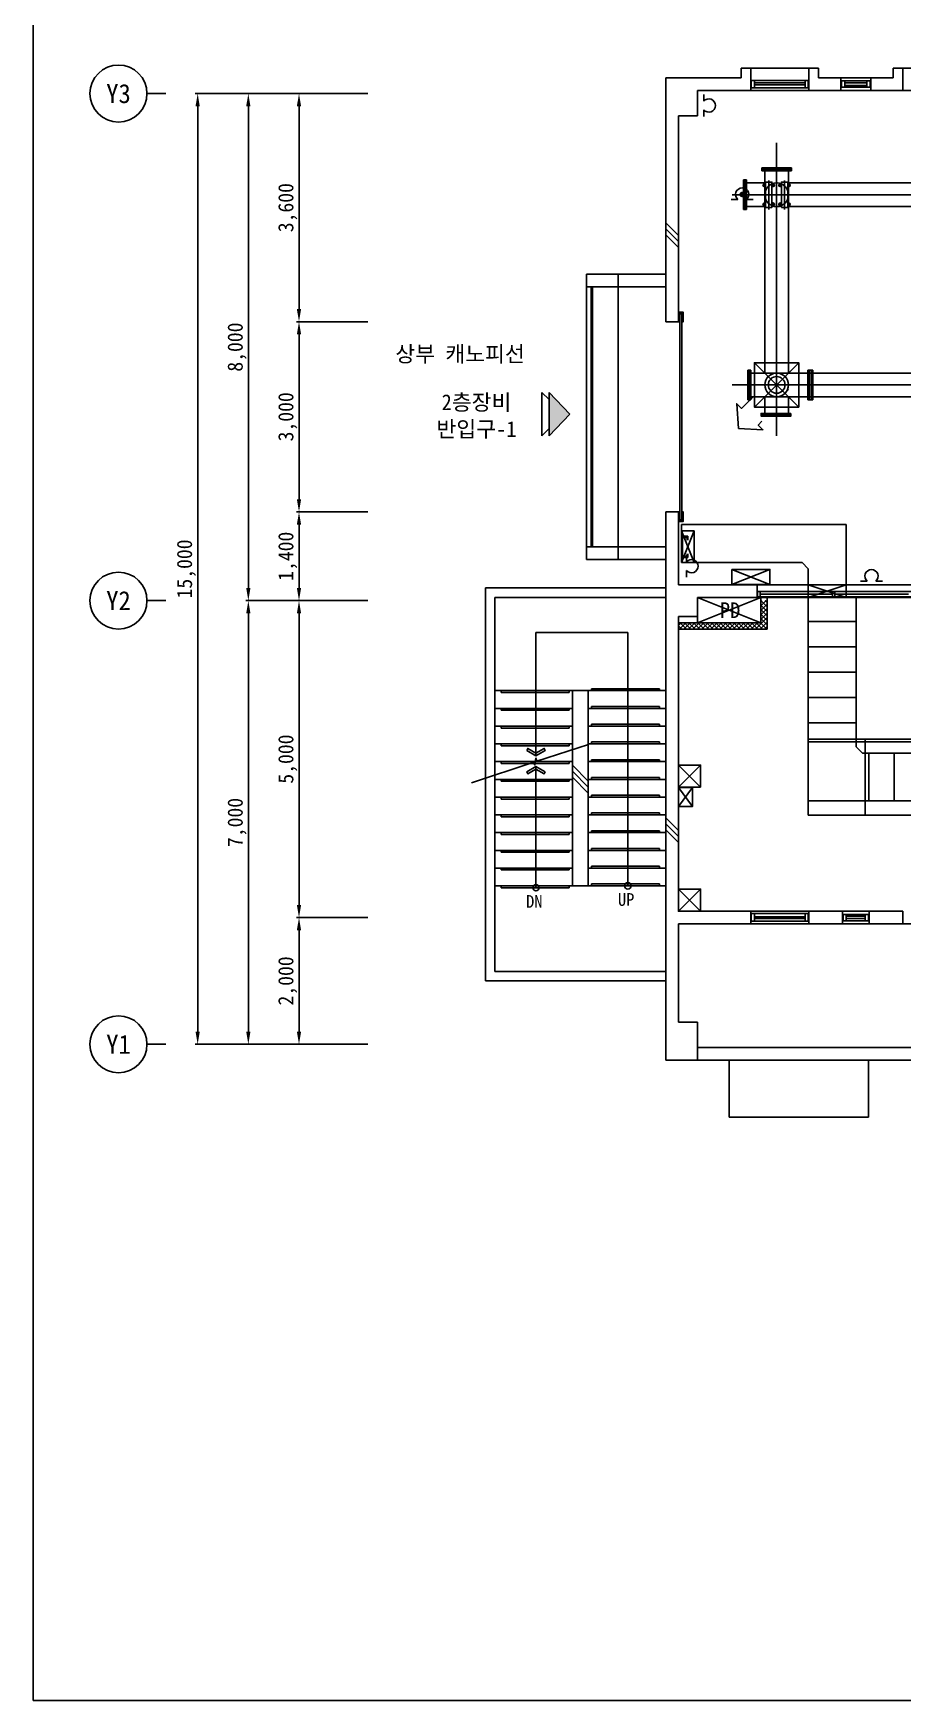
# Model space of a CAD drawing. Header units: millimetres. Extents: x -65013 to -1333, y -375790 to -325797.
# Drawn here: x -65013 to -51286, y -375790 to -349485 of the extents above; entities that cross this region are included whole.
import ezdxf
from ezdxf.enums import TextEntityAlignment as Align

# ---------------------------------------------------------------- set-up
doc = ezdxf.new("R2010")
doc.units = ezdxf.units.MM
for name, color, linetype in [('TN-DIMS', 1, 'Continuous'), ('TN-LEAL', 1, 'Continuous'), ('TN-LEAT', 3, 'Continuous'), ('TZ-BASE', 253, 'Continuous')]:
    doc.layers.add(name, color=color, linetype=linetype)
doc.layers.add('TX-PAPR', color=2, linetype='Continuous', plot=False)
doc.styles.get("Standard").update_dxf_attribs({"font": 'GulimChe.ttf'})
doc.dimstyles.new('D80', dxfattribs={"dimscale": 80, "dimtxt": 3, "dimasz": 2.5, "dimexe": 0.5, "dimexo": 0.5, "dimgap": 0.5, "dimtad": 1, "dimdec": 0, "dimzin": 1, "dimdsep": 46, "dimlunit": 6, "dimtxsty": 'Standard', "dimcen": 1, "dimclrd": 1, "dimclre": 1, "dimclrt": 3, "dimadec": 0, "dimazin": 0, "dimtfac": 1, "dimtdec": 0, "dimtix": 1, "dimtmove": 2, "dimatfit": 3, "dimfxl": 0, "dimtvp": 2, "dimlwd": -1, "dimlwe": -1, "dimarcsym": 0})

# ---------------------------------------------------------------- blocks, each defined once
blk = doc.blocks.new('*D1561')
at = {"layer": 'DEFPOINTS', "color": 0}
for p in [(-61618, -358435), (-59693, -358435), (-59693, -365435)]:
    blk.add_point(p, dxfattribs=at)
at = {"layer": 'TN-DIMS', "color": 1}
for p, q in [((-59733, -358435), (-61658, -358435)), ((-61618, -365235), (-61618, -358635)), ((-59733, -365435), (-61658, -365435))]:
    blk.add_line(p, q, dxfattribs=at)
for points in [[(-61652, -358635), (-61585, -358635), (-61618, -358435)], [(-61652, -365235), (-61585, -365235), (-61618, -365435)]]:
    blk.add_solid(points, dxfattribs=at)
at = {"layer": 'TN-DIMS', "color": 3, "insert": (-61796, -361935), "char_height": 240, "attachment_point": 5, "rotation": 90}
blk.add_mtext('7,000', dxfattribs=at)
blk = doc.blocks.new('*D1562')
at = {"layer": 'DEFPOINTS', "color": 0}
for p in [(-59693, -350435), (-61618, -358435), (-59693, -358435)]:
    blk.add_point(p, dxfattribs=at)
at = {"layer": 'TN-DIMS', "color": 1}
for p, q in [((-59733, -350435), (-61658, -350435)), ((-61618, -350635), (-61618, -358235)), ((-59733, -358435), (-61658, -358435))]:
    blk.add_line(p, q, dxfattribs=at)
for points in [[(-61652, -350635), (-61585, -350635), (-61618, -350435)], [(-61652, -358235), (-61585, -358235), (-61618, -358435)]]:
    blk.add_solid(points, dxfattribs=at)
at = {"layer": 'TN-DIMS', "color": 3, "insert": (-61796, -354435), "char_height": 240, "attachment_point": 5, "rotation": 90}
blk.add_mtext('8,000', dxfattribs=at)
blk = doc.blocks.new('*D1563')
at = {"layer": 'DEFPOINTS', "color": 0}
for p in [(-59693, -350435), (-62418, -365435), (-59693, -365435)]:
    blk.add_point(p, dxfattribs=at)
at = {"layer": 'TN-DIMS', "color": 1}
for p, q in [((-59733, -350435), (-62458, -350435)), ((-62418, -350635), (-62418, -365235)), ((-59733, -365435), (-62458, -365435))]:
    blk.add_line(p, q, dxfattribs=at)
for points in [[(-62452, -350635), (-62385, -350635), (-62418, -350435)], [(-62452, -365235), (-62385, -365235), (-62418, -365435)]]:
    blk.add_solid(points, dxfattribs=at)
at = {"layer": 'TN-DIMS', "color": 3, "insert": (-62596, -357935), "char_height": 240, "attachment_point": 5, "rotation": 90}
blk.add_mtext('15,000', dxfattribs=at)
blk = doc.blocks.new('*D1558')
at = {"layer": 'DEFPOINTS', "color": 0}
for p in [(-59693, -357035), (-60818, -358435), (-59693, -358435)]:
    blk.add_point(p, dxfattribs=at)
at = {"layer": 'TN-DIMS', "color": 1}
for p, q in [((-59733, -357035), (-60858, -357035)), ((-60818, -357235), (-60818, -358235)), ((-59733, -358435), (-60858, -358435))]:
    blk.add_line(p, q, dxfattribs=at)
for points in [[(-60852, -357235), (-60785, -357235), (-60818, -357035)], [(-60852, -358235), (-60785, -358235), (-60818, -358435)]]:
    blk.add_solid(points, dxfattribs=at)
at = {"layer": 'TN-DIMS', "color": 3, "insert": (-60996, -357735), "char_height": 240, "attachment_point": 5, "rotation": 90}
blk.add_mtext('1,400', dxfattribs=at)
blk = doc.blocks.new('*D1559')
at = {"layer": 'DEFPOINTS', "color": 0}
for p in [(-60818, -354035), (-59693, -354035), (-59693, -357035)]:
    blk.add_point(p, dxfattribs=at)
at = {"layer": 'TN-DIMS', "color": 1}
for p, q in [((-59733, -354035), (-60858, -354035)), ((-60818, -356835), (-60818, -354235)), ((-59733, -357035), (-60858, -357035))]:
    blk.add_line(p, q, dxfattribs=at)
for points in [[(-60852, -354235), (-60785, -354235), (-60818, -354035)], [(-60852, -356835), (-60785, -356835), (-60818, -357035)]]:
    blk.add_solid(points, dxfattribs=at)
at = {"layer": 'TN-DIMS', "color": 3, "insert": (-60996, -355535), "char_height": 240, "attachment_point": 5, "rotation": 90}
blk.add_mtext('3,000', dxfattribs=at)
blk = doc.blocks.new('*D1560')
at = {"layer": 'DEFPOINTS', "color": 0}
for p in [(-60818, -350435), (-59693, -350435), (-59693, -354035)]:
    blk.add_point(p, dxfattribs=at)
at = {"layer": 'TN-DIMS', "color": 1}
for p, q in [((-59733, -350435), (-60858, -350435)), ((-60818, -353835), (-60818, -350635)), ((-59733, -354035), (-60858, -354035))]:
    blk.add_line(p, q, dxfattribs=at)
for points in [[(-60852, -350635), (-60785, -350635), (-60818, -350435)], [(-60852, -353835), (-60785, -353835), (-60818, -354035)]]:
    blk.add_solid(points, dxfattribs=at)
at = {"layer": 'TN-DIMS', "color": 3, "insert": (-60996, -352235), "char_height": 240, "attachment_point": 5, "rotation": 90}
blk.add_mtext('3,600', dxfattribs=at)
blk = doc.blocks.new('*D1574')
at = {"layer": 'DEFPOINTS', "color": 0}
for p in [(-59693, -363435), (-60818, -365435), (-59693, -365435)]:
    blk.add_point(p, dxfattribs=at)
at = {"layer": 'TN-DIMS', "color": 1}
for p, q in [((-59733, -363435), (-60858, -363435)), ((-60818, -363635), (-60818, -365235)), ((-59733, -365435), (-60858, -365435))]:
    blk.add_line(p, q, dxfattribs=at)
for points in [[(-60852, -363635), (-60785, -363635), (-60818, -363435)], [(-60852, -365235), (-60785, -365235), (-60818, -365435)]]:
    blk.add_solid(points, dxfattribs=at)
at = {"layer": 'TN-DIMS', "color": 3, "insert": (-60996, -364435), "char_height": 240, "attachment_point": 5, "rotation": 90}
blk.add_mtext('2,000', dxfattribs=at)
blk = doc.blocks.new('*D1575')
at = {"layer": 'DEFPOINTS', "color": 0}
for p in [(-60818, -358435), (-59693, -358435), (-59693, -363435)]:
    blk.add_point(p, dxfattribs=at)
at = {"layer": 'TN-DIMS', "color": 1}
for p, q in [((-59733, -358435), (-60858, -358435)), ((-60818, -363235), (-60818, -358635)), ((-59733, -363435), (-60858, -363435))]:
    blk.add_line(p, q, dxfattribs=at)
for points in [[(-60852, -358635), (-60785, -358635), (-60818, -358435)], [(-60852, -363235), (-60785, -363235), (-60818, -363435)]]:
    blk.add_solid(points, dxfattribs=at)
at = {"layer": 'TN-DIMS', "color": 3, "insert": (-60996, -360935), "char_height": 240, "attachment_point": 5, "rotation": 90}
blk.add_mtext('5,000', dxfattribs=at)

msp = doc.modelspace()

# ---------------------------------------------------------------- hatches: boundary and pattern name
at = {"layer": 'TZ-BASE'}
msp.add_hatch(color=256, dxfattribs=at).paths.add_polyline_path([(-56868.4, -355833.3), (-56868.4, -355148.9), (-56544.2, -355491.1)])
h = msp.add_hatch(dxfattribs=at)
h.set_pattern_fill('ANSI37', color=256, scale=50, angle=90, style=0)
h.set_pattern_definition([(135, (-70135.914, -384321.745), (-35.35534, -35.35534), []), (225, (-70135.914, -384321.745), (35.35534, -35.35534), [])])
h.paths.add_polyline_path([(-53426, -358434.8), (-53526, -358434.8), (-53526, -358784.8), (-54776, -358784.8), (-54776, -358884.8), (-53426, -358884.8)])
h.paths.add_polyline_path([(-54776, -358784.8), (-54826, -358784.8), (-54826, -358884.8), (-54776, -358884.8)])

# ---------------------------------------------------------------- linework, layer by layer
at = {"layer": 'TN-LEAL'}
for p, q in [((-62918.4, -350434.8), (-63218.4, -350434.8)), ((-62918.4, -358434.8), (-63218.4, -358434.8)), ((-62918.4, -365434.8), (-63218.4, -365434.8))]:
    msp.add_line(p, q, dxfattribs=at)
for centre in [(-63668.4, -350434.8), (-63668.4, -358434.8), (-63668.4, -365434.8)]:
    msp.add_circle(centre, 450, dxfattribs=at)
at = {"layer": 'TX-PAPR'}
msp.add_lwpolyline([(-65013.4, -375790.1), (-1333.4, -375790.1), (-1333.4, -334510.1), (-65013.4, -334510.1)], close=True, dxfattribs=at)
at = {"layer": 'TZ-BASE'}
for p, q in [((-53686, -350034.8), (-53836, -350034.8)), ((-53836, -350034.8), (-53836, -350184.8)), ((-53686, -350034.8), (-52766, -350034.8)), ((-53686, -350034.8), (-53686, -350384.8)), ((-52766, -350034.8), (-52766, -350384.8)), ((-52766, -350034.8), (-52616, -350034.8)), ((-52616, -350034.8), (-52616, -350184.8)), ((-51286, -350034.8), (-51436, -350034.8)), ((-51436, -350034.8), (-51436, -350184.8)), ((-51286, -350034.8), (-50366, -350034.8)), ((-51286, -350034.8), (-51286, -350384.8)), ((-55026, -350184.8), (-55026, -354034.8)), ((-53836, -350184.8), (-55026, -350184.8)), ((-54526, -350384.8), (-54526, -350784.8)), ((-53686, -350384.8), (-54526, -350384.8)), ((-53686, -350384.8), (-52766, -350384.8)), ((-53676, -350226.4), (-52776, -350226.4)), ((-53676, -350226.4), (-53676, -350346.4)), ((-53676, -350346.4), (-52776, -350346.4)), ((-53626, -350226.4), (-53626, -350346.4)), ((-53626, -350268), (-52826, -350268)), ((-53626, -350298), (-52826, -350298)), ((-52826, -350226.4), (-52826, -350346.4)), ((-52776, -350226.4), (-52776, -350346.4)), ((-52766, -350384.8), (-52261, -350384.8)), ((-52261, -350184.8), (-52616, -350184.8)), ((-52261, -350184.8), (-51791, -350184.8)), ((-52261, -350184.8), (-52261, -350384.8)), ((-52261, -350384.8), (-51791, -350384.8)), ((-52251, -350234.8), (-51851, -350234.8)), ((-52251, -350334.8), (-51851, -350334.8)), ((-52201, -350268.2), (-51851, -350268.2)), ((-52201, -350306.5), (-51851, -350306.5)), ((-51436, -350184.8), (-51791, -350184.8)), ((-51791, -350184.8), (-51791, -350384.8)), ((-51791, -350384.8), (-51286, -350384.8)), ((-51286, -350384.8), (-50366, -350384.8)), ((-54427.9, -350448.9), (-54427.9, -350555.4)), ((-54526, -350784.8), (-54826, -350784.8)), ((-54826, -350784.8), (-54826, -354034.8)), ((-54427.9, -350692.4), (-54427.9, -350798.9)), ((-53276, -355834), (-53276, -351211.8)), ((-53511, -351631.3), (-53511, -351609.3)), ((-53511, -351609.3), (-53276, -351609.3)), ((-53511, -351634.3), (-53511, -351656.3)), ((-53511, -351656.3), (-53276, -351656.3)), ((-53511, -351656.3), (-53276, -351656.3)), ((-53479, -351634.3), (-53510, -351634.3)), ((-53276, -351634.3), (-53510, -351634.3)), ((-53506, -351656.3), (-53276, -351656.3)), ((-53462, -351656.3), (-53462, -354845.6)), ((-53041, -351609.3), (-53276, -351609.3)), ((-53276, -351634.3), (-53042, -351634.3)), ((-53041, -351656.3), (-53276, -351656.3)), ((-53276, -351656.3), (-53046, -351656.3)), ((-53090, -351656.3), (-53046, -351656.3)), ((-53090, -354845.6), (-53090, -351656.3)), ((-53073.1, -351634.3), (-53042, -351634.3)), ((-53041, -351634.3), (-53041, -351609.3)), ((-53041, -351634.3), (-53041, -351656.3)), ((-53800.2, -351796.6), (-53800.2, -352031.6)), ((-53775.2, -351796.6), (-53800.2, -351796.6)), ((-53775.2, -351796.6), (-53753.2, -351796.6)), ((-53775.2, -352031.6), (-53775.2, -351797.6)), ((-53775.2, -351828.7), (-53775.2, -351797.6)), ((-53753.2, -351796.6), (-53753.2, -352031.6)), ((-53753.2, -352031.6), (-53753.2, -351801.6)), ((-53753.2, -351845.6), (-53753.2, -351801.6)), ((-53462, -351845.6), (-53753.2, -351845.6)), ((-53446.1, -351881.6), (-53496.8, -351881.6)), ((-53471.5, -351906.9), (-53471.5, -351856.3)), ((-53401, -351807.7), (-53401, -352265.1)), ((-53305.3, -351881.6), (-53355.9, -351881.6)), ((-53330.6, -351906.9), (-53330.6, -351856.3)), ((-53260.5, -351845.6), (-53291.6, -351845.6)), ((-53196.1, -351881.6), (-53246.8, -351881.6)), ((-53221.5, -351906.9), (-53221.5, -351856.3)), ((-53151, -351807.7), (-53151, -352265.1)), ((-53055.3, -351881.6), (-53105.9, -351881.6)), ((-41800.2, -351845.6), (-53090, -351845.6)), ((-53080.6, -351906.9), (-53080.6, -351856.3)), ((-53889.1, -352106.7), (-53995.6, -352106.7)), ((-53976.1, -352031.6), (-16643.2, -352031.6)), ((-53800.2, -352266.6), (-53800.2, -352031.6)), ((-53775.2, -352031.6), (-53775.2, -352265.6)), ((-53753.2, -352266.6), (-53753.2, -352031.6)), ((-53753.2, -352266.6), (-53753.2, -352031.6)), ((-53753.2, -352261.6), (-53753.2, -352031.6)), ((-53462, -352217.6), (-53753.2, -352217.6)), ((-53645.6, -352106.7), (-53752.1, -352106.7)), ((-53446.1, -352181.6), (-53496.8, -352181.6)), ((-53471.5, -352206.9), (-53471.5, -352156.3)), ((-53305.3, -352181.6), (-53355.9, -352181.6)), ((-53330.6, -352206.9), (-53330.6, -352156.3)), ((-53196.1, -352181.6), (-53246.8, -352181.6)), ((-53221.5, -352206.9), (-53221.5, -352156.3)), ((-53055.3, -352181.6), (-53105.9, -352181.6)), ((-41800.2, -352217.6), (-53090, -352217.6)), ((-53080.6, -352206.9), (-53080.6, -352156.3)), ((-55026, -352476.1), (-54826, -352676.1)), ((-53778.2, -352266.6), (-53800.2, -352266.6)), ((-53775.2, -352234.6), (-53775.2, -352265.6)), ((-53775.2, -352266.6), (-53753.2, -352266.6)), ((-55026, -352570.4), (-54826, -352770.4)), ((-55026, -352664.7), (-54826, -352864.7)), ((-56276, -353284.8), (-56276, -357784.8)), ((-55026, -353284.8), (-56276, -353284.8)), ((-55026, -353484.8), (-56276, -353484.8)), ((-56206.1, -357584.8), (-56206.1, -353484.8)), ((-56186.1, -357584.8), (-56186.1, -353484.8)), ((-55776, -353284.8), (-55776, -357784.8)), ((-55026, -353284.8), (-55776, -353284.8)), ((-55026, -354034.8), (-54826, -354034.8)), ((-53730.8, -354796.6), (-53730.8, -355031.6)), ((-53705.8, -354796.6), (-53730.8, -354796.6)), ((-53705.8, -354796.6), (-53683.8, -354796.6)), ((-53705.8, -355031.6), (-53705.8, -354797.6)), ((-53705.8, -354828.7), (-53705.8, -354797.6)), ((-53683.8, -354796.6), (-53683.8, -355031.6)), ((-53683.8, -355031.6), (-53683.8, -354801.6)), ((-53683.8, -354845.6), (-53683.8, -354801.6)), ((-50585.1, -354845.6), (-53683.8, -354845.6)), ((-52926, -354681.6), (-53626, -355381.6)), ((-52926, -355381.6), (-53626, -354681.6)), ((-52926, -354681.6), (-53626, -355381.6)), ((-52926, -355381.6), (-53626, -354681.6)), ((-52759.4, -354796.6), (-52781.4, -354796.6)), ((-52781.4, -354796.6), (-52781.4, -355042.1)), ((-52781.4, -355042.1), (-52781.4, -354801.6)), ((-52759.4, -354806.6), (-52759.4, -354797.6)), ((-52759.4, -355042.1), (-52759.4, -354797.6)), ((-52725.4, -354796.6), (-52758.4, -354796.6)), ((-52758.4, -354796.6), (-52725.4, -354796.6)), ((-52724.4, -354796.6), (-52702.4, -354796.6)), ((-52724.4, -354839.1), (-52724.4, -354797.6)), ((-52724.4, -354797.6), (-52724.4, -354806.6)), ((-52724.4, -354797.6), (-52724.4, -354806.6)), ((-52724.4, -355042.1), (-52724.4, -354797.6)), ((-52702.4, -354796.6), (-52702.4, -355042.1)), ((-52702.4, -354801.6), (-52702.4, -355042.1)), ((-52702.4, -354845.6), (-52702.4, -355217.6)), ((-53976.1, -355031.6), (-10662.6, -355031.6)), ((-53730.8, -355266.6), (-53730.8, -355031.6)), ((-53705.8, -355031.6), (-53705.8, -355265.6)), ((-53683.8, -355266.6), (-53683.8, -355031.6)), ((-53683.8, -355266.6), (-53683.8, -355031.6)), ((-53683.8, -355261.6), (-53683.8, -355031.6)), ((-53540.9, -355031.6), (-53001.1, -355031.6)), ((-52781.4, -355256), (-52781.4, -355031.6)), ((-52781.4, -355266.6), (-52781.4, -355042.1)), ((-52759.4, -355031.6), (-52759.4, -355255)), ((-52759.4, -355042.1), (-52759.4, -355265.6)), ((-52724.4, -355042.1), (-52724.4, -355265.6)), ((-52702.4, -355266.6), (-52702.4, -355042.1)), ((-52702.4, -355266.6), (-52702.4, -355042.1)), ((-56983.5, -355148.9), (-56983.5, -355833.3)), ((-56983.5, -355148.9), (-56868.4, -355260.4)), ((-56868.4, -355148.9), (-56868.4, -355833.3)), ((-56868.4, -355148.9), (-56544.2, -355491.1)), ((-53708.8, -355266.6), (-53730.8, -355266.6)), ((-53705.8, -355234.6), (-53705.8, -355265.6)), ((-53705.8, -355266.6), (-53683.8, -355266.6)), ((-50585.1, -355217.6), (-53683.8, -355217.6)), ((-53462, -355217.6), (-53462, -355480.4)), ((-53090, -355480.4), (-53090, -355217.6)), ((-52759.4, -355266.6), (-52781.4, -355266.6)), ((-52759.4, -355234.5), (-52759.4, -355255)), ((-52759.4, -355246), (-52759.4, -355255)), ((-52759.4, -355255), (-52759.4, -355246)), ((-52759.4, -355256.6), (-52759.4, -355265.6)), ((-52725.4, -355266.6), (-52758.4, -355266.6)), ((-52758.4, -355266.6), (-52725.4, -355266.6)), ((-52724.4, -355245), (-52724.4, -355265.6)), ((-52724.4, -355265.6), (-52724.4, -355256.6)), ((-52724.4, -355265.6), (-52724.4, -355256.6)), ((-52724.4, -355266.6), (-52702.4, -355266.6)), ((-52702.4, -355227.1), (-52702.4, -355261.6)), ((-56868.4, -355833.3), (-56544.2, -355491.1)), ((-53051.6, -355502.4), (-53521.6, -355502.4)), ((-56983.5, -355833.3), (-56868.4, -355721.8)), ((-55026, -357034.8), (-54826, -357034.8)), ((-55026, -365684.8), (-55026, -357034.8)), ((-54826, -357034.8), (-54826, -358184.8)), ((-54776, -357234.7), (-52176, -357234.7)), ((-54776, -357834.7), (-54776, -357234.7)), ((-54776, -357334.7), (-54776, -357834.7)), ((-54576, -357834.7), (-54776, -357334.7)), ((-54776, -357834.7), (-54576, -357334.7)), ((-54576, -357834.7), (-54776, -357334.7)), ((-54576, -357334.7), (-54776, -357334.7)), ((-54676, -357419.3), (-54776, -357419.3)), ((-54676, -357419.3), (-54776, -357419.3)), ((-54682.3, -357425.6), (-54776, -357425.6)), ((-54682.3, -357425.6), (-54776, -357425.6)), ((-54688.5, -357431.8), (-54776, -357431.8)), ((-54688.5, -357431.8), (-54776, -357431.8)), ((-54688.5, -357438.1), (-54776, -357438.1)), ((-54688.5, -357438.1), (-54776, -357438.1)), ((-54769.8, -357419.3), (-54769.8, -357756.8)), ((-54769.8, -357419.3), (-54769.8, -357756.8)), ((-54763.5, -357419.3), (-54763.5, -357756.8)), ((-54763.5, -357419.3), (-54763.5, -357756.8)), ((-54688.5, -357431.8), (-54688.5, -357481.8)), ((-54688.5, -357431.8), (-54688.5, -357481.8)), ((-54682.3, -357425.6), (-54682.3, -357481.8)), ((-54682.3, -357425.6), (-54682.3, -357481.8)), ((-54676, -357419.3), (-54676, -357481.8)), ((-54676, -357419.3), (-54676, -357481.8)), ((-54576, -357334.7), (-54576, -357834.7)), ((-52176, -357234.7), (-52176, -358384.8)), ((-55026, -357584.8), (-56276, -357584.8)), ((-54688.5, -357738.1), (-54776, -357738.1)), ((-54688.5, -357738.1), (-54776, -357738.1)), ((-54688.5, -357744.3), (-54776, -357744.3)), ((-54688.5, -357744.3), (-54776, -357744.3)), ((-54682.3, -357750.6), (-54776, -357750.6)), ((-54682.3, -357750.6), (-54776, -357750.6)), ((-54700.3, -357715.7), (-54700.3, -357822.2)), ((-54688.5, -357694.3), (-54688.5, -357744.3)), ((-54688.5, -357694.3), (-54688.5, -357744.3)), ((-54682.3, -357694.3), (-54682.3, -357750.6)), ((-54682.3, -357694.3), (-54682.3, -357750.6)), ((-54676, -357694.3), (-54676, -357756.8)), ((-54676, -357694.3), (-54676, -357756.8)), ((-55026, -357784.8), (-56276, -357784.8)), ((-55026, -357784.8), (-55776, -357784.8)), ((-54676, -357756.8), (-54776, -357756.8)), ((-54676, -357756.8), (-54776, -357756.8)), ((-54776, -357834.7), (-54576, -357834.7)), ((-54776, -357834.7), (-52875.3, -357834.7)), ((-54700.3, -357959.2), (-54700.3, -358065.7)), ((-53981.8, -358182.7), (-53381.8, -357942.7)), ((-53981.8, -357942.7), (-53381.8, -358182.7)), ((-52776, -357934.7), (-52875.3, -357834.7)), ((-52776, -357934.7), (-52776, -358384.8)), ((-55026, -358234.8), (-57876, -358234.8)), ((-57876, -364434.8), (-57876, -358234.8)), ((-53586, -358184.8), (-54826, -358184.8)), ((-53586, -358184.8), (-53586, -358384.8)), ((-49966, -358184.8), (-53586, -358184.8)), ((-52776, -358384.8), (-52176, -358184.8)), ((-52776, -358184.8), (-52176, -358384.8)), ((-51846.9, -358128.3), (-51953.4, -358128.3)), ((-51603.4, -358128.3), (-51709.9, -358128.3)), ((-57726, -358384.8), (-57726, -364284.8)), ((-55026, -358384.8), (-57726, -358384.8)), ((-54526, -358384.8), (-54526, -358684.8)), ((-53586, -358384.8), (-54526, -358384.8)), ((-54526, -358384.8), (-53526, -358784.8)), ((-53526, -358384.8), (-54526, -358784.8)), ((-53586, -358342.6), (-53586, -358333.6)), ((-49966, -358384.8), (-53586, -358384.8)), ((-50016, -358292.5), (-53536, -358292.5)), ((-52396, -358332.5), (-53536, -358332.5)), ((-50016, -358372.5), (-53536, -358372.5)), ((-53526, -358384.8), (-53526, -358784.8)), ((-53426, -358384.8), (-53426, -358884.8)), ((-52776, -358384.8), (-52776, -361593.8)), ((-51196, -358332.5), (-52356, -358332.5)), ((-52022.1, -358384.8), (-52022.1, -360743.8)), ((-54526, -358684.8), (-54826, -358684.8)), ((-54826, -363334.8), (-54826, -358684.8)), ((-54826, -358784.8), (-53526, -358784.8)), ((-54526, -358684.8), (-54526, -358784.8)), ((-52022.1, -358765.2), (-52772.1, -358765.2)), ((-57076, -358940), (-55626, -358940)), ((-57076, -358940), (-57076, -360882.1)), ((-55626, -362934.8), (-55626, -358940)), ((-54826, -358884.8), (-53426, -358884.8)), ((-52022.1, -359165.2), (-52772.1, -359165.2)), ((-52022.1, -359565.2), (-52772.1, -359565.2)), ((-57726, -359854.8), (-56501, -359854.8)), ((-57626, -359854.8), (-57626, -359884.8)), ((-56551, -359854.8), (-56551, -359884.8)), ((-56501, -362934.8), (-56501, -359854.8)), ((-56501, -359854.8), (-56251, -359854.8)), ((-56251, -359854.8), (-55026, -359854.8)), ((-56251, -359854.8), (-56251, -362934.8)), ((-56201, -359854.8), (-56201, -359824.8)), ((-56201, -359824.8), (-55126, -359824.8)), ((-55126, -359854.8), (-55126, -359824.8)), ((-56551, -359884.8), (-57626, -359884.8)), ((-56201, -360134.8), (-56201, -360104.8)), ((-56201, -360104.8), (-55126, -360104.8)), ((-55126, -360134.8), (-55126, -360104.8)), ((-52022.1, -359965.2), (-52772.1, -359965.2)), ((-57726, -360134.8), (-56501, -360134.8)), ((-57626, -360134.8), (-57626, -360164.8)), ((-56551, -360164.8), (-57626, -360164.8)), ((-56551, -360134.8), (-56551, -360164.8)), ((-56251, -360134.8), (-55026, -360134.8)), ((-52022.1, -360365.2), (-52772.1, -360365.2)), ((-57726, -360414.8), (-56501, -360414.8)), ((-57626, -360414.8), (-57626, -360444.8)), ((-56551, -360444.8), (-57626, -360444.8)), ((-56551, -360414.8), (-56551, -360444.8)), ((-56251, -360414.8), (-55026, -360414.8)), ((-56201, -360414.8), (-56201, -360384.8)), ((-56201, -360384.8), (-55126, -360384.8)), ((-55126, -360414.8), (-55126, -360384.8)), ((-52776, -360620.4), (-50476, -360620.4)), ((-52776, -361820.4), (-52776, -360620.4)), ((-51876, -361820.4), (-51876, -360620.4)), ((-57726, -360694.8), (-56501, -360694.8)), ((-57626, -360694.8), (-57626, -360724.8)), ((-56551, -360724.8), (-57626, -360724.8)), ((-56551, -360694.8), (-56551, -360724.8)), ((-56251, -360694.8), (-55026, -360694.8)), ((-56201, -360694.8), (-56201, -360664.8)), ((-56201, -360664.8), (-55126, -360664.8)), ((-55126, -360694.8), (-55126, -360664.8)), ((-52776, -360660.4), (-50476, -360660.4)), ((-51922, -360843.8), (-52022.1, -360743.8)), ((-49877.5, -360843.8), (-51922, -360843.8)), ((-51822.1, -361593.8), (-51822.1, -360843.8)), ((-51422.1, -361593.8), (-51422.1, -360843.8)), ((-57726, -360974.8), (-56501, -360974.8)), ((-57626, -360974.8), (-57626, -361004.8)), ((-56551, -361004.8), (-57626, -361004.8)), ((-57076, -362964.8), (-57076, -361053)), ((-56551, -360974.8), (-56551, -361004.8)), ((-56501, -361032.2), (-56251, -361282.2)), ((-56501, -361126.4), (-56251, -361376.4)), ((-56251, -360974.8), (-55026, -360974.8)), ((-56201, -360974.8), (-56201, -360944.8)), ((-56201, -360944.8), (-55126, -360944.8)), ((-55126, -360974.8), (-55126, -360944.8)), ((-54826, -361029.8), (-54476, -361379.8)), ((-54826, -361379.8), (-54476, -361029.8)), ((-57726, -361254.8), (-56501, -361254.8)), ((-57626, -361254.8), (-57626, -361284.8)), ((-56551, -361284.8), (-57626, -361284.8)), ((-56551, -361254.8), (-56551, -361284.8)), ((-56501, -361220.7), (-56251, -361470.7)), ((-56251, -361254.8), (-55026, -361254.8)), ((-56201, -361254.8), (-56201, -361224.8)), ((-56201, -361224.8), (-55126, -361224.8)), ((-55126, -361254.8), (-55126, -361224.8)), ((-54606, -361684.8), (-54826, -361384.8)), ((-54826, -361684.8), (-54606, -361384.8)), ((-57726, -361534.8), (-56501, -361534.8)), ((-57626, -361534.8), (-57626, -361564.8)), ((-56551, -361564.8), (-57626, -361564.8)), ((-56551, -361534.8), (-56551, -361564.8)), ((-56251, -361534.8), (-55026, -361534.8)), ((-56201, -361534.8), (-56201, -361504.8)), ((-56201, -361504.8), (-55126, -361504.8)), ((-55126, -361534.8), (-55126, -361504.8)), ((-42676, -361593.8), (-52776, -361593.8)), ((-57726, -361814.8), (-56501, -361814.8)), ((-57626, -361814.8), (-57626, -361844.8)), ((-56551, -361844.8), (-57626, -361844.8)), ((-56551, -361814.8), (-56551, -361844.8)), ((-56251, -361814.8), (-55026, -361814.8)), ((-56201, -361814.8), (-56201, -361784.8)), ((-56201, -361784.8), (-55126, -361784.8)), ((-55126, -361814.8), (-55126, -361784.8)), ((-55026, -361863.2), (-54826, -362063.2)), ((-55026, -361957.5), (-54826, -362157.5)), ((-52776, -361820.4), (-50476, -361820.4)), ((-57726, -362094.8), (-56501, -362094.8)), ((-57626, -362094.8), (-57626, -362124.8)), ((-56551, -362124.8), (-57626, -362124.8)), ((-56551, -362094.8), (-56551, -362124.8)), ((-56251, -362094.8), (-55026, -362094.8)), ((-56201, -362094.8), (-56201, -362064.8)), ((-56201, -362064.8), (-55126, -362064.8)), ((-55126, -362094.8), (-55126, -362064.8)), ((-55026, -362051.8), (-54826, -362251.8)), ((-57726, -362374.8), (-56501, -362374.8)), ((-57626, -362374.8), (-57626, -362404.8)), ((-56551, -362404.8), (-57626, -362404.8)), ((-56551, -362374.8), (-56551, -362404.8)), ((-56251, -362374.8), (-55026, -362374.8)), ((-56201, -362374.8), (-56201, -362344.8)), ((-56201, -362344.8), (-55126, -362344.8)), ((-55126, -362374.8), (-55126, -362344.8)), ((-57726, -362654.8), (-56501, -362654.8)), ((-57626, -362654.8), (-57626, -362684.8)), ((-56551, -362684.8), (-57626, -362684.8)), ((-56551, -362654.8), (-56551, -362684.8)), ((-56251, -362654.8), (-55026, -362654.8)), ((-56201, -362654.8), (-56201, -362624.8)), ((-56201, -362624.8), (-55126, -362624.8)), ((-55126, -362654.8), (-55126, -362624.8)), ((-57726, -362934.8), (-56501, -362934.8)), ((-57626, -362934.8), (-57626, -362964.8)), ((-56551, -362964.8), (-57626, -362964.8)), ((-56551, -362934.8), (-56551, -362964.8)), ((-56251, -362934.8), (-56501, -362934.8)), ((-56251, -362934.8), (-55026, -362934.8)), ((-56201, -362934.8), (-56201, -362904.8)), ((-56201, -362904.8), (-55126, -362904.8)), ((-55126, -362934.8), (-55126, -362904.8)), ((-54826, -362984.8), (-54476, -363334.8)), ((-54826, -363334.8), (-54476, -362984.8)), ((-54826, -363334.8), (-53686, -363334.8)), ((-54826, -365084.8), (-54826, -363534.8)), ((-54826, -363534.8), (-53686, -363534.8)), ((-53686, -363334.8), (-52766, -363334.8)), ((-53686, -363534.8), (-53686, -363334.8)), ((-53686, -363534.8), (-52766, -363534.8)), ((-53676, -363373.2), (-52776, -363373.2)), ((-53676, -363493.2), (-53676, -363373.2)), ((-53676, -363493.2), (-52776, -363493.2)), ((-53626, -363493.2), (-53626, -363373.2)), ((-53626, -363421.6), (-52826, -363421.6)), ((-53626, -363451.6), (-52826, -363451.6)), ((-52826, -363493.2), (-52826, -363373.2)), ((-52776, -363493.2), (-52776, -363373.2)), ((-52766, -363334.8), (-52236, -363334.8)), ((-52766, -363534.8), (-52766, -363334.8)), ((-52236, -363534.8), (-52766, -363534.8)), ((-52236, -363334.8), (-51816, -363334.8)), ((-52236, -363534.8), (-52236, -363334.8)), ((-52236, -363534.8), (-51816, -363534.8)), ((-52226, -363384.8), (-51876, -363384.8)), ((-52226, -363484.8), (-51876, -363484.8)), ((-52176, -363413.1), (-51876, -363413.1)), ((-52176, -363451.4), (-51876, -363451.4)), ((-51816, -363534.8), (-51816, -363334.8)), ((-51816, -363334.8), (-51286, -363334.8)), ((-51286, -363534.8), (-51816, -363534.8)), ((-51286, -363534.8), (-51286, -363334.8)), ((-51286, -363534.8), (-50366, -363534.8)), ((-55026, -364284.8), (-57726, -364284.8)), ((-55026, -364434.8), (-57876, -364434.8)), ((-54826, -365084.8), (-54526, -365084.8)), ((-54526, -365084.8), (-54526, -365684.8)), ((-54526, -365484.8), (-49026, -365484.8)), ((-55026, -365684.8), (-54526, -365684.8)), ((-54526, -365684.8), (-49026, -365684.8)), ((-54026, -365684.8), (-54026, -366584.8)), ((-51826, -365684.8), (-51826, -366584.8)), ((-51826, -366584.8), (-54026, -366584.8))]:
    msp.add_line(p, q, dxfattribs=at)
for points in [[(-52251, -350234.8), (-52201, -350234.8), (-52201, -350334.8), (-52251, -350334.8)], [(-51801, -350234.8), (-51851, -350234.8), (-51851, -350334.8), (-51801, -350334.8)], [(-53451, -352231.6), (-53351, -352231.6), (-53351, -351831.6), (-53451, -351831.6)], [(-53201, -352231.6), (-53101, -352231.6), (-53101, -351831.6), (-53201, -351831.6)], [(-52926, -355381.6), (-52926, -354681.6), (-53626, -354681.6), (-53626, -355381.6)], [(-52926, -355381.6), (-52926, -354681.6), (-53626, -354681.6), (-53626, -355381.6)], [(-53051.6, -355480.4), (-53521.6, -355480.4), (-53521.6, -355524.4), (-53051.6, -355524.4)], [(-53981.8, -357942.7), (-53381.8, -357942.7), (-53381.8, -358182.7), (-53981.8, -358182.7)], [(-53536, -358372.5), (-53576, -358372.5), (-53576, -358292.5), (-53536, -358292.5)], [(-52356, -358372.5), (-52396, -358372.5), (-52396, -358292.5), (-52356, -358292.5)], [(-57223, -360797.2), (-57206, -360767.8), (-57076, -360842.9), (-56946, -360767.8), (-56929.1, -360797.2), (-57076, -360882.1)], [(-56929.1, -361137.8), (-56946, -361167.2), (-57076, -361092.2), (-57206, -361167.2), (-57223, -361137.8), (-57076, -361053)], [(-54476, -361379.8), (-54826, -361379.8), (-54826, -361029.8), (-54476, -361029.8)], [(-54826, -361684.8), (-54606, -361684.8), (-54606, -361384.8), (-54826, -361384.8)], [(-54476, -363334.8), (-54826, -363334.8), (-54826, -362984.8), (-54476, -362984.8)], [(-52226, -363484.8), (-52176, -363484.8), (-52176, -363384.8), (-52226, -363384.8)], [(-51826, -363484.8), (-51876, -363484.8), (-51876, -363384.8), (-51826, -363384.8)]]:
    msp.add_lwpolyline(points, close=True, dxfattribs=at)
at = {"layer": 'TZ-BASE', "const_width": 41.4}
msp.add_lwpolyline([(-53843.6, -352027.1, -1), (-53797.7, -352027.1, -1)], format="xyb", close=True, dxfattribs=at)
at = {"layer": 'TZ-BASE', "flags": 128}
for points in [[(-54826, -354034.8), (-54826, -353884.8), (-54751, -353884.8), (-54751, -354034.8), (-54768.5, -354034.8), (-54768.5, -353902.8), (-54808.5, -353902.8), (-54808.5, -354034.8)], [(-54826, -357034.8), (-54826, -357184.8), (-54751, -357184.8), (-54751, -357034.8), (-54768.5, -357034.8), (-54768.5, -357166.8), (-54808.5, -357166.8), (-54808.5, -357034.8)]]:
    msp.add_lwpolyline(points, close=True, dxfattribs=at)
for points in [[(-54803.5, -357161.8), (-54773.5, -357161.8), (-54773.5, -353907.8), (-54803.5, -353907.8), (-54803.5, -357161.8)], [(-58094.6, -361307.8), (-57109.1, -360981.9), (-57093.9, -361029.5), (-57076.6, -360919.1), (-57061.4, -360966.7), (-56248.5, -360707.4)]]:
    msp.add_lwpolyline(points, dxfattribs=at)
msp.add_lwpolyline([(-55776, -354541.5, 0, 58.3, 0), (-55951, -354541.5, 0, 0, 0), (-57001.4, -354541.5, 0, 0, 0)], format="xyseb", dxfattribs=at)
at = {"layer": 'TZ-BASE'}
for points in [[(-53352.8, -354845.6), (-53389.9, -354883.7)], [(-53146.4, -355163.8), (-53090, -355106.5)], [(-53649.3, -355217.6), (-53831.4, -355402.8), (-53907, -355329.3), (-53878.4, -355717.2), (-53491.9, -355740.2), (-53567.5, -355666.7), (-53507.5, -355605.2)]]:
    msp.add_lwpolyline(points, dxfattribs=at)
for centre, radius in [((-53471.5, -351881.6), 20.4), ((-53276, -352031.6), 186.7), ((-53330.6, -351881.6), 20.4), ((-53221.5, -351881.6), 20.4), ((-53080.6, -351881.6), 20.4), ((-53471.5, -352181.6), 20.4), ((-53330.6, -352181.6), 20.4), ((-53221.5, -352181.6), 20.4), ((-53080.6, -352181.6), 20.4), ((-53276, -355031.6), 186.7), ((-53276, -355031.6), 131.7), ((-57076, -362964.8), 50), ((-55626, -362934.8), 50)]:
    msp.add_circle(centre, radius, dxfattribs=at)
for centre, radius, start, end in [((-54348.3, -350623.9), 105, 220.72175, 139.27825), ((-53820.6, -352027.1), 105, 310.72175, 229.27825), ((-53820.6, -352027.1), 29.7, 0, 180), ((-53820.6, -352027.1), 29.7, 0, 180), ((-53820.6, -352027.1), 29.7, 180, 0), ((-53820.6, -352027.1), 29.7, 180, 0), ((-52758.4, -354797.6), 1, 90, 180), ((-52758.4, -354797.6), 1, 90, 180), ((-52725.4, -354797.6), 1, 0, 90), ((-52725.4, -354797.6), 1, 0, 90), ((-52725.4, -354797.6), 1, 0, 90), ((-52725.4, -354797.6), 1, 0, 90), ((-52758.4, -355265.6), 1, 180, 270), ((-52758.4, -355265.6), 1, 180, 270), ((-52725.4, -355265.6), 1, 270, 0), ((-52725.4, -355265.6), 1, 270, 0), ((-52725.4, -355265.6), 1, 270, 0), ((-52725.4, -355265.6), 1, 270, 0), ((-54620.7, -357890.7), 105, 220.72175, 139.27825), ((-51778.4, -358048.7), 105, 310.72175, 229.27825)]:
    msp.add_arc(centre, radius, start, end, dxfattribs=at)

# ---------------------------------------------------------------- texts
at = {"layer": 'TN-LEAT'}
for s, p in [('Y3', (-63668.4, -350434.8)), ('Y2', (-63668.4, -358434.8)), ('Y1', (-63668.4, -365434.8))]:
    msp.add_text(s, height=300, dxfattribs=at).set_placement(p, align=Align.MIDDLE_CENTER)
at = {"layer": 'TZ-BASE'}
msp.add_text('상부 캐노피선', height=250, dxfattribs=at).set_placement((-59297, -354667.5))
for s, height, p in [('2층장비', 250, (-58015.8, -355301.9)), ('반입구-1', 250, (-58015.8, -355725.8)), ('PD', 250, (-54011.4, -358586.6)), ('DN', 200, (-57102.4, -363181.2)), ('UP', 200, (-55652.4, -363151.2))]:
    msp.add_text(s, height=height, dxfattribs=at).set_placement(p, align=Align.MIDDLE)

# ---------------------------------------------------------------- dimensions: what is measured, and where the dimension line sits
at = {"layer": 'TN-DIMS'}
for base, p1, p2, angle, picture, middle in [((-62418.4, -365434.8), (-59693.1, -350434.8), (-59693.1, -365434.8), 270, '*D1563', (-62596.2, -357934.8)), ((-61618.4, -358434.8), (-59693.1, -350434.8), (-59693.1, -358434.8), 270, '*D1562', (-61796.1, -354434.8)), ((-60818.4, -350434.8), (-59693.1, -354034.8), (-59693.1, -350434.8), 90, '*D1560', (-60996.1, -352234.8)), ((-60818.4, -354034.8), (-59693.1, -357034.8), (-59693.1, -354034.8), 90, '*D1559', (-60996.1, -355534.8)), ((-60818.4, -358434.8), (-59693.1, -357034.8), (-59693.1, -358434.8), 270, '*D1558', (-60996.2, -357734.8)), ((-61618.4, -358434.8), (-59693.1, -365434.8), (-59693.1, -358434.8), 90, '*D1561', (-61796.1, -361934.8)), ((-60818.4, -358434.8), (-59693.1, -363434.8), (-59693.1, -358434.8), 90, '*D1575', (-60996.1, -360934.8)), ((-60818.4, -365434.8), (-59693.1, -363434.8), (-59693.1, -365434.8), 270, '*D1574', (-60996.1, -364434.8))]:
    dim = msp.add_linear_dim(base=base, p1=p1, p2=p2, angle=angle, dimstyle='D80', dxfattribs=at)
    dim.commit()
    dim.dimension.update_dxf_attribs({"geometry": picture, "text_midpoint": middle})

doc.saveas('drawing.dxf')
